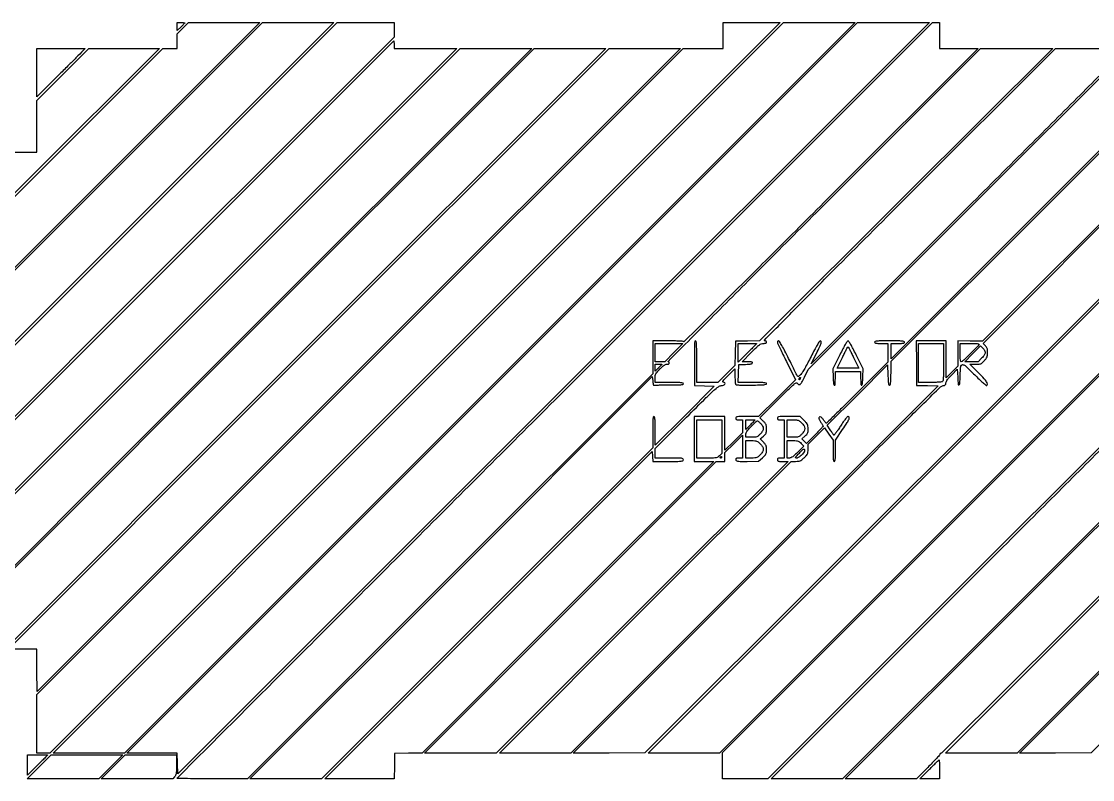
# Model space of a CAD drawing. Extents: x 0 to 1066, y 0 to 761.
# Drawn here: x 380.2 to 489.3, y 546.4 to 623.5 of the extents above; entities that cross this region are included whole.
import ezdxf

# ---------------------------------------------------------------- set-up
doc = ezdxf.new("R2010")
doc.units = 0
doc.header["$MEASUREMENT"] = 0

msp = doc.modelspace()

# ---------------------------------------------------------------- linework, layer by layer
for points in [[(618.832682, 610.532665, -0.000001), (610.902827, 602.586282, -0.000162)], [(492.704217, 620.758631, -0.000001), (487.999045, 616.049283, -0.000103), (482.821742, 610.86954, -0.000062), (476.671745, 604.720716), (460.63309, 588.6891), (461.147645, 589.724149, 0.00492), (461.489729, 590.429596, 0.037456), (461.622027, 590.773964, 0.133812), (461.626437, 590.944421, 0.345495), (461.535723, 591.0156, 0.260517), (461.456744, 590.971453, 0.006199), (461.232281, 590.596132, 0.010721), (460.95746, 590.099174, 0.004692), (460.613561, 589.42935, -0.005807), (460.277817, 588.778983, -0.008679), (459.968059, 588.219345, -0.007689), (459.703206, 587.775754, -0.064769), (459.55652, 587.595468, -0.012893), (459.453891, 587.50313, -0.02125), (459.362032, 587.431191, -0.016715), (459.286305, 587.380656, -0.357945), (459.261444, 587.383968, -0.070146), (459.23909, 587.415895, -0.000157), (458.973798, 587.937575, -0.001051), (458.676326, 588.526049, -0.000653), (458.329577, 589.21785, 0.004075), (457.940009, 589.981976, 0.009606), (457.633951, 590.543767, 0.005107), (457.385179, 590.970052, 0.263968), (457.304915, 591.0156, 0.099943), (457.256634, 591.005852, 0.098153), (457.215564, 590.978107, 0.097729), (457.188054, 590.936677, 0.098141), (457.1784, 590.887964, 0.108473), (457.198552, 590.796168, 0.001389), (457.449832, 590.255386, 0.003969), (457.748281, 589.6307, 0.002583), (458.102425, 588.913739), (459.02645, 587.06715), (457.149985, 585.192075), (455.27352, 583.317), (454.11096, 583.317, 0.002491), (453.380902, 583.313363, 0.033653), (453.11487, 583.292772, 0.128928), (452.994573, 583.241774, 0.2324), (452.9484, 583.1478, 0.094959), (452.964963, 583.061374, 0.184152), (453.01185, 583.010325, 0.098846), (453.104839, 582.98493, 0.017388), (453.2868, 582.9786), (453.6252, 582.9786), (453.6252, 582.321438), (453.6252, 581.664277), (452.7369, 580.779), (451.8486, 579.893723), (451.8486, 581.605362), (451.8486, 583.317), (450.2835, 583.317), (448.7184, 583.317), (448.7184, 581.0328), (448.7184, 578.7486), (449.71236, 578.7486), (450.706319, 578.7486), (435.861159, 563.903259), (421.015999, 549.057918), (419.618049, 549.034809), (418.2201, 549.0117), (418.196747, 547.72155), (418.173393, 546.4314), (414.643627, 546.4314), (411.113861, 546.4314), (427.779981, 563.098303), (444.4461, 579.765205), (444.471287, 579.256903), (444.496474, 578.7486), (446.057537, 578.7486, 0.001709), (447.053592, 578.752004, 0.025288), (447.402317, 578.772042, 0.097511), (447.561357, 578.821653, 0.275148), (447.6186, 578.9178, 0.263491), (447.564532, 579.013276, 0.106183), (447.417675, 579.063362, 0.027391), (447.094433, 579.083539, 0.001893), (446.1804, 579.087), (444.7422, 579.087), (444.7422, 579.573867), (444.7422, 580.060735), (447.93585, 583.24959, -0.000865), (449.939844, 585.243665, -0.010686), (450.720127, 585.985013, -0.026261), (451.171663, 586.354606, -0.140405), (451.467196, 586.463973, 0.068453), (451.70108, 586.514347, 0.165276), (451.83729, 586.623692, 0.36224), (451.823406, 586.731319, 0.149229), (451.681196, 586.800218, -0.356858), (451.633861, 586.853072, -0.168029), (451.661706, 586.947027, -0.037616), (451.813361, 587.128448, -0.004431), (452.183851, 587.502715), (452.8638, 588.177531), (452.8638, 587.413885, 0.009768), (452.86963, 587.115486, 0.013909), (452.88735, 586.850952, 0.009835), (452.912272, 586.633992, 0.163973), (452.943969, 586.56987, 0.186259), (453.018655, 586.536665, 0.003881), (453.432159, 586.519166, 0.008142), (453.937121, 586.50995, 0.004558), (454.551369, 586.514341, 0.002649), (455.377972, 586.532166, 0.017446), (455.791023, 586.557704, 0.030524), (456.024387, 586.594806, 0.351516), (456.0786, 586.662391, 0.349766), (456.02555, 586.728949, 0.034924), (455.810079, 586.762642, 0.018588), (455.422591, 586.781302, 0.002737), (454.637538, 586.7856), (453.196476, 586.7856), (453.220488, 587.69505), (453.2445, 588.6045), (453.94245, 588.629071, 0.007395), (454.296693, 588.646791, 0.036079), (454.495493, 588.674178, 0.076208), (454.604256, 588.715259, 0.270719), (454.6404, 588.777121, 0.23639), (454.61073, 588.836371, 0.103431), (454.52893, 588.874497, 0.047271), (454.377345, 588.895172, 0.01027), (454.113093, 588.9006), (453.585786, 588.9006), (454.5135, 589.8312, -0.003929), (455.074302, 590.384974, -0.032486), (455.346663, 590.617323, -0.074485), (455.546887, 590.724801, -0.086199), (455.759907, 590.7618, 0.022454), (455.908429, 590.768473, 0.072412), (456.004335, 590.791372, 0.129446), (456.058404, 590.831327, 0.170868), (456.0786, 590.8887, 0.135339), (456.064596, 590.939489, 0.111581), (456.02574, 590.980343, 0.089664), (455.964914, 591.006735, 0.057694), (455.88834, 591.0156, -0.665583), (455.857436, 591.089457, -0.000188), (459.029267, 594.304797, -0.001302), (463.345046, 598.653789, -0.000306), (470.5875, 605.9052), (485.47692, 620.7948), (489.09366, 620.7948, -0.00055), (490.480502, 620.793274, -0.000918)], [(500.318219, 620.758627, -0.000001), (495.689642, 616.12386, -0.000105), (490.59651, 611.026071, -0.000063), (484.5465, 604.9746), (468.7686, 589.19687), (468.7686, 589.979335), (468.7686, 590.7618), (469.4454, 590.7618, 0.006994), (469.8, 590.76676, 0.039364), (469.98825, 590.786916, 0.093584), (470.087177, 590.82551, 0.258593), (470.1222, 590.8887, 0.348679), (470.067091, 590.958117, 0.036432), (469.84725, 590.992687, 0.018314), (469.444895, 591.011418, 0.002473), (468.5994, 591.0156, 0.002473), (467.753905, 591.011418, 0.018314), (467.35155, 590.992687, 0.036432), (467.131709, 590.958117, 0.348679), (467.0766, 590.8887, 0.258593), (467.111623, 590.82551, 0.093584), (467.21055, 590.786916, 0.039364), (467.3988, 590.76676, 0.006994), (467.7534, 590.7618), (468.4302, 590.7618), (468.4302, 589.810473), (468.4302, 588.859146), (465.321579, 585.749673, -0.000789), (464.125905, 584.55744, -0.001299), (463.11073, 583.553608, -0.000096), (462.196972, 582.655089, -0.196678), (462.160584, 582.6402, -0.210427), (462.130678, 582.653369, -0.009499), (462.054708, 582.739605, -0.014539), (461.967359, 582.84893, -0.009759), (461.8737, 582.9786, 0.033919), (461.699474, 583.196791, 0.111363), (461.548972, 583.301386, 0.310989), (461.452778, 583.28013, 0.189806), (461.4084, 583.167439, 0.086122), (461.421879, 583.089761, 0.021666), (461.470528, 582.970381, 0.021469), (461.538944, 582.836763, 0.020176), (461.6199, 582.706627, -0.00961), (461.700906, 582.582344, -0.012849), (461.769272, 582.466383, -0.01006), (461.8214, 582.367918, -0.117226), (461.8314, 582.325851, -0.187012), (461.813665, 582.280093, -0.002042), (461.582937, 582.029218, -0.006045), (461.309779, 581.741683, -0.003857), (460.985568, 581.413667), (460.139736, 580.571009), (459.906918, 580.807965), (459.6741, 581.04492), (459.99135, 581.322776, 0.02275), (460.173545, 581.497612, 0.088025), (460.259692, 581.627698, 0.083364), (460.298212, 581.783102, 0.019161), (460.3086, 582.05406, 0.023315), (460.295663, 582.33135, 0.08562), (460.249975, 582.500331, 0.072246), (460.146409, 582.658705, 0.013614), (459.90993, 582.912244), (459.511261, 583.317), (458.34483, 583.317, 0.00248), (457.612189, 583.313366, 0.033546), (457.345354, 583.292782, 0.128577), (457.224691, 583.241795, 0.232889), (457.1784, 583.1478, 0.094959), (457.194963, 583.061374, 0.184152), (457.24185, 583.010325, 0.098846), (457.334839, 582.98493, 0.017388), (457.5168, 582.9786), (457.8552, 582.9786), (457.8552, 581.0328), (457.8552, 579.087), (457.5168, 579.087, 0.017388), (457.334839, 579.08067, 0.098846), (457.24185, 579.055275, 0.184152), (457.194963, 579.004226, 0.094959), (457.1784, 578.9178, 0.133431), (457.202889, 578.827668, 0.186838), (457.267591, 578.776324, 0.06791), (457.40465, 578.753395, 0.007537), (457.722731, 578.7486), (458.267063, 578.7486), (443.404181, 563.903673), (428.5413, 549.058746), (424.90359, 549.056373), (421.265881, 549.054), (436.113, 563.9013), (450.960119, 578.7486), (451.40436, 578.7486), (451.8486, 578.7486), (451.8486, 579.194262), (451.8486, 579.639923), (452.7369, 580.5252), (453.6252, 581.410477), (453.6252, 580.248738), (453.6252, 579.087), (453.2868, 579.087, 0.017388), (453.104839, 579.08067, 0.098846), (453.01185, 579.055275, 0.184152), (452.964963, 579.004226, 0.094959), (452.9484, 578.9178, 0.232399), (452.994529, 578.823914, 0.12967), (453.114536, 578.773245, 0.033664), (453.380225, 578.753465, 0.002474), (454.11165, 578.751959), (455.2749, 578.755318), (455.67675, 579.125249, 0.013955), (455.91788, 579.35999, 0.078724), (456.021014, 579.506366, 0.091879), (456.066153, 579.667321, 0.022549), (456.0786, 579.943173, 0.021863), (456.067095, 580.206171, 0.075316), (456.026991, 580.371632, 0.07436), (455.939396, 580.518903, 0.020963), (455.76135, 580.719081), (455.4441, 581.046996), (455.76135, 581.323814, 0.022785), (455.943595, 581.498074, 0.088288), (456.029722, 581.627796, 0.083548), (456.068226, 581.782929, 0.019146), (456.0786, 582.053763, 0.02163), (456.06692, 582.323634, 0.078625), (456.025677, 582.489696, 0.075274), (455.934232, 582.638638, 0.018786), (455.741429, 582.850447), (455.404259, 583.193999), (457.255166, 585.043472, -0.001383), (458.400098, 586.181207, -0.017747), (458.844492, 586.590242, -0.058373), (459.082072, 586.749965, -0.409499), (459.202713, 586.712373, 0.14903), (459.340146, 586.575457, 0.302844), (459.485315, 586.590095, 0.092725), (459.663504, 586.802831, 0.012847), (459.934137, 587.31435), (460.322772, 588.0969), (476.664554, 604.44585), (493.006336, 620.7948)], [(509.258073, 584.303677, -0.000127), (495.710911, 570.787335, -0.000211), (484.290792, 559.408593, -0.000003), (473.917538, 549.081755, -0.198328), (473.850318, 549.054, 0.13241), (473.809968, 549.043124, 0.066054), (473.767815, 549.01051, 0.058483), (473.730336, 548.962572, 0.053877), (473.703744, 548.90595, -0.100089), (473.647947, 548.810923, -0.002848), (473.329712, 548.459685, -0.005682), (472.946641, 548.051117, -0.003865), (472.501983, 547.59465), (471.351167, 546.4314), (467.712309, 546.4314), (464.073451, 546.4314), (481.872741, 564.230841, -0.000163), (492.556191, 574.907417, -0.001729)], [(183.390323, 95.266879, 0.000001), (192.989143, 95.254457, 0.000118)], [(499.413435, 582.025486), (481.616543, 564.228443), (463.819651, 546.4314), (460.18185, 546.4314), (456.544049, 546.4314), (474.5214, 564.4089, -0.00014), (481.418588, 571.302289, -0.000233), (487.233666, 577.105509, -0.000003), (492.514712, 582.370819, -0.198523)], [(518.1327, 623.413813), (480.9087, 586.238378), (443.6847, 549.062943), (440.046972, 549.058472), (436.409244, 549.054), (455.101607, 567.746507, -0.000191), (465.398229, 578.035324, -0.001353), (470.417927, 583.020324, -0.000355), (473.781142, 586.337541, -0.171723), (474.051935, 586.464257, 0.037165), (474.189946, 586.488209, 0.132993), (474.26737, 586.531575, 0.134762), (474.311766, 586.607716, 0.038575), (474.336838, 586.7433, -0.091189), (474.380889, 586.892209, -0.037906), (474.49007, 587.072193, -0.027771), (474.666808, 587.292286, -0.011432), (474.929038, 587.570982), (475.4943, 588.144865), (475.5366, 587.337584, 0.005886), (475.585831, 586.570861, 0.563394), (475.666866, 586.529824, 0.242685), (475.747545, 586.665256, 0.004772), (475.7904, 587.495776, -0.013129), (475.8552, 588.443507, -0.374731), (476.019802, 588.599704, -0.203146), (476.295116, 588.496482, -0.005233), (477.263079, 587.557862, 0.006025), (477.706141, 587.12959, 0.009789), (478.093799, 586.777893, 0.00389), (478.428222, 586.490771, 0.324532), (478.492002, 586.48604, 0.291394), (478.559938, 586.626631, 0.116126), (478.483624, 586.836892, 0.043465), (478.223503, 587.167759, 0.007679), (477.674193, 587.735969), (476.766186, 588.6468), (477.345448, 588.6468, 0.011507), (477.717631, 588.655367, 0.083271), (477.892107, 588.692954, 0.096575), (478.033655, 588.783862, 0.01799), (478.249986, 589.00635, 0.019519), (478.432326, 589.224439, 0.069142), (478.522635, 589.382437, 0.071607), (478.56482, 589.556155, 0.021935), (478.57873, 589.826571, 0.018728), (478.571101, 590.081487, 0.061379), (478.539333, 590.246697, 0.074926), (478.472417, 590.381031, 0.038084), (478.352308, 590.527197), (478.122416, 590.767152), (494.447376, 607.092276)], [(494.296903, 607.19535), (478.075271, 590.9733), (476.805936, 590.998689), (475.5366, 591.024078), (475.5366, 589.72742), (475.5366, 588.430762), (474.9444, 587.8431), (474.3522, 587.255438), (474.3522, 589.135519), (474.3522, 591.0156), (472.828018, 591.0156), (471.303836, 591.0156), (471.326368, 588.75255), (471.3489, 586.4895), (472.445963, 586.465685), (473.543026, 586.44187), (454.849235, 567.747935), (436.155444, 549.054), (432.517662, 549.054), (428.879881, 549.054), (443.727, 563.9013), (458.574119, 578.7486), (459.03951, 578.751959, 0.022391), (459.319771, 578.766544, 0.07758), (459.49514, 578.811624, 0.069116), (459.658851, 578.910756, 0.015395), (459.90675, 579.125249, 0.013911), (460.153623, 579.365538, 0.084288), (460.254504, 579.512076, 0.09123), (460.297551, 579.678729, 0.017708), (460.3086, 579.990627), (460.3086, 580.486074), (461.143055, 581.317399), (461.977511, 582.148723), (462.411128, 581.527312), (462.844746, 580.9059), (462.845673, 579.82725, 0.003779), (462.850616, 579.239956, 0.025501), (462.870084, 578.94968, 0.057945), (462.906848, 578.795249, 0.315186), (462.9735, 578.7486, 0.315318), (463.04013, 578.795258, 0.058051), (463.076763, 578.949609, 0.0255), (463.095968, 579.239886, 0.003769), (463.1004, 579.827753), (463.1004, 580.906906), (463.8195, 581.98359, 0.005387), (464.288849, 582.702993, 0.040656), (464.478321, 583.061637, 0.16413), (464.492307, 583.23741, 0.344806), (464.39055, 583.316509, 0.209471), (464.297865, 583.27553, 0.016367), (464.117714, 583.065429, 0.017412), (463.891909, 582.76294, 0.007486), (463.611051, 582.344788, -0.006496), (463.364929, 581.976781, -0.011119), (463.148883, 581.67715, -0.00508), (462.963583, 581.43696, -0.467522), (462.924431, 581.435829, -0.02872), (462.889938, 581.479583, -0.001755), (462.795077, 581.616281, -0.00261), (462.683435, 581.780196, -0.001928), (462.561549, 581.962689), (462.253836, 582.427279), (465.320868, 585.495581), (468.3879, 588.563884), (468.4302, 587.526692, 0.004319), (468.457438, 586.975766, 0.025923), (468.4889, 586.690565, 0.054324), (468.531921, 586.53527, 0.307148), (468.5994, 586.4895, 0.326519), (468.667651, 586.539389, 0.046767), (468.706835, 586.718902, 0.02237), (468.732252, 587.049587, 0.003346), (468.749113, 587.7162), (468.771925, 588.9429), (484.696128, 604.86885), (500.620332, 620.7948)], [(506.238883, 588.893147, -0.000023), (500.832377, 583.529217, -0.197873)]]:
    msp.add_lwpolyline(points, format="xyb")
for points in [[(409.06215, 749.15415), (40.8618, 749.132981), (40.8618, 380.65769), (40.8618, 12.1824), (501.2973, 12.1824), (961.7328, 12.1824), (961.7328, 380.646631), (961.7328, 749.110861), (961.41555, 749.1633, 0.040886), (961.153339, 749.184871, 0.000002), (934.190609, 749.194398, 0.000089), (904.448031, 749.199508, 0.000054), (869.1804, 749.195529, -0.000029), (813.61687, 749.186499, -0.000004), (696.10453, 749.175037, -0.000004), (556.774728, 749.163736, -0.000004)], [(418.1778, 622.677191), (418.1778, 621.936982), (385.416491, 589.175591, -0.000108), (367.330097, 571.096964, -0.000777), (358.589428, 562.390911, -0.000107), (352.670725, 556.516446, -0.197882), (352.422491, 556.4142), (352.1898, 556.4142), (352.1898, 557.9583), (352.1898, 559.502399), (361.1574, 568.4697, 0.000532), (364.595845, 571.915356, 0.00088), (367.490768, 574.832781, 0.000044), (370.095794, 577.467779, 0.197403), (370.125, 577.538871, 0.196143), (370.098975, 577.602661, 0.004009), (369.850155, 577.852801, 0.008802), (369.547949, 578.14143, 0.005729), (369.189356, 578.464516), (368.253712, 579.288291), (390.318145, 601.352845), (412.382578, 623.4174), (415.280189, 623.4174), (418.1778, 623.4174)], [(390.053706, 601.426806), (368.063235, 579.436213), (367.803967, 579.616666, -0.005039), (367.663971, 579.716214, -0.001219), (367.434475, 579.883767, -0.001251), (367.172134, 580.077294, -0.001242), (366.9102, 580.272545, 0.017362), (366.265947, 580.721223, 0.006075), (365.310262, 581.322329, 0.005038), (364.361158, 581.890258, 0.035371), (363.878098, 582.128652), (363.595496, 582.244066), (384.182033, 602.830733), (404.76857, 623.4174), (408.406374, 623.4174), (412.044178, 623.4174)], [(396.8586, 623.392714, -0.191648), (396.852064, 623.376288, -0.001345), (396.746769, 623.265527, -0.004906), (396.623835, 623.139405, -0.003089), (396.4779, 622.9944), (396.0972, 622.620771), (396.0972, 623.019086), (396.0972, 623.4174), (396.4779, 623.4174, -0.006079), (396.623874, 623.415625, -0.01011), (396.746769, 623.410149, -0.004047), (396.849431, 623.402657, -0.390701)], [(473.6754, 622.1061), (473.6754, 620.7948), (475.64226, 620.7948), (477.609121, 620.7948), (462.635033, 605.820533, -0.000353), (456.891072, 600.084614, -0.000591), (452.051293, 595.269828, -0.000016), (447.67027, 590.921993, -0.556281), (447.632722, 590.930933, 0.303479), (447.583914, 590.968794, 0.004285), (447.194658, 590.992918, 0.009212), (446.698994, 591.010224, 0.004119), (446.04645, 591.0156), (444.4884, 591.0156), (444.4884, 589.344815), (444.4884, 587.67403), (423.867215, 567.052715), (403.24603, 546.4314), (399.671615, 546.4314, -0.001662), (398.301006, 546.435957, -0.002772), (397.147184, 546.450028, -0.00031), (396.122688, 546.468839, -0.408666), (396.0972, 546.494815, -0.198697), (396.115651, 546.539413, -0.000001), (407.38587, 557.828293, -0.000129), (419.791001, 570.247517, -0.000077), (434.526715, 584.987815), (472.95623, 623.4174), (473.315815, 623.4174), (473.6754, 623.4174)], [(386.7066, 620.773103, -0.197798), (386.700354, 620.757932, -0.000027), (385.985914, 620.037415, -0.000687), (385.193918, 619.240959, -0.000414), (384.2532, 618.2991), (381.7998, 615.846794), (381.7998, 618.320797), (381.7998, 620.7948), (384.2532, 620.7948, -0.000829), (385.193958, 620.793241, -0.001382), (385.985914, 620.788426, -0.000077), (386.697763, 620.782021, -0.411536)], [(470.2914, 605.907666), (455.3595, 591.026371), (454.1328, 590.999835), (452.9061, 590.9733), (452.882836, 589.7466), (452.859573, 588.5199), (451.996048, 587.65275), (451.132523, 586.7856), (450.052362, 586.7856), (448.9722, 586.7856), (448.9722, 588.9006, 0.001665), (448.968214, 590.097259, 0.01348), (448.949767, 590.645747, 0.022872), (448.916991, 590.952871, 0.370348), (448.843918, 591.0156, 0.37637), (448.770721, 590.951408, 0.021057), (448.741663, 590.625053, 0.012657), (448.729211, 590.042794, 0.001507), (448.738168, 588.75255), (448.7607, 586.4895), (449.755627, 586.4472), (450.750555, 586.4049), (447.746377, 583.402047), (444.7422, 580.399194), (444.7422, 581.858097, 0.002603), (444.737991, 582.666474, 0.01909), (444.71921, 583.052699, 0.038781), (444.684363, 583.262901, 0.345037), (444.6153, 583.317, 0.352005), (444.545545, 583.260946, 0.034294), (444.511242, 583.031488, 0.017604), (444.492559, 582.613139, 0.002357), (444.4884, 581.730829), (444.4884, 580.144659), (427.63193, 563.288029), (410.775459, 546.4314), (407.137645, 546.4314), (403.499831, 546.4314), (423.972966, 566.905639), (444.4461, 587.379878), (444.4884, 586.934689, 0.013713), (444.509174, 586.765476, 0.02371), (444.536913, 586.626487, 0.021334), (444.567167, 586.524007, 0.41188), (444.59415, 586.51065, -0.076611), (444.644501, 586.519232, -0.000551), (445.073858, 586.525587, -0.002089), (445.566038, 586.530272, -0.001335), (446.1381, 586.5318, 0.002558), (446.959023, 586.536, 0.018821), (447.3507, 586.554763, 0.037964), (447.564153, 586.589516, 0.346303), (447.6186, 586.6587, 0.34379), (447.564841, 586.727645, 0.039586), (447.35775, 586.762584, 0.019356), (446.976752, 586.781382, 0.002648), (446.1804, 586.7856), (444.7422, 586.7856), (444.7422, 587.227297, -0.027671), (444.75747, 587.502997, -0.092454), (444.809927, 587.675602, -0.06578), (444.930204, 587.847401, -0.009497), (445.226002, 588.157897, -0.012581), (445.469889, 588.392258, -0.035821), (445.654612, 588.538218, -0.052883), (445.807142, 588.619855, -0.096741), (445.945102, 588.6468, 0.038624), (446.046596, 588.654652, 0.085252), (446.120034, 588.679357, 0.123787), (446.164199, 588.719758, 0.146932), (446.1804, 588.7737, 0.081867), (446.172411, 588.822168, 0.092162), (446.149361, 588.863323, 0.100669), (446.115036, 588.890841, 0.119343), (446.074734, 588.9006, -0.666953), (446.061949, 588.93132, -0.000015), (450.684519, 593.585061, -0.000521), (455.808526, 598.732572, -0.00031), (461.916, 604.8477), (477.862932, 620.7948), (481.543116, 620.79188), (485.2233, 620.788961)], [(463.536872, 589.59855), (462.835222, 588.1815), (462.862061, 587.3355, 0.006675), (462.893354, 586.641563, 0.234492), (462.971617, 586.504579, 0.577367), (463.049573, 586.54283, 0.008055), (463.082671, 587.18745), (463.107243, 587.8854), (464.3694, 587.8854), (465.631557, 587.8854), (465.656129, 587.18745, 0.008789), (465.689231, 586.560717, 0.59722), (465.766781, 586.52574, 0.217601), (465.844841, 586.672357, 0.00705), (465.876739, 587.35622), (465.903578, 588.1815), (465.201928, 589.59855, 0.0051), (464.89017, 590.212351, 0.012757), (464.646706, 590.652064, 0.009138), (464.451734, 590.970457, 0.256157), (464.3694, 591.0156, 0.256157), (464.287066, 590.970457, 0.009138), (464.092094, 590.652064, 0.012757), (463.84863, 590.212351, 0.0051)], [(455.0634, 590.739207, -0.195985), (455.057044, 590.723613, -0.000199), (454.790036, 590.450735, -0.001867), (454.489598, 590.146217, -0.00114), (454.1328, 589.7889), (453.2022, 588.861186), (453.2022, 589.811493), (453.2022, 590.7618), (454.1328, 590.7618, -0.002275), (454.489637, 590.760176, -0.003793), (454.790036, 590.755163, -0.000579), (455.054411, 590.748439, -0.406447)], [(464.93426, 589.322039), (465.45682, 588.2238), (464.3694, 588.2238), (463.28198, 588.2238), (463.80454, 589.322039, -0.002941), (464.007931, 589.743096, -0.004793), (464.186024, 590.09767, -0.001021), (464.345181, 590.405567, -0.2799), (464.3694, 590.420278, -0.2799), (464.393619, 590.405567, -0.001021), (464.552776, 590.09767, -0.004793), (464.730869, 589.743096, -0.002941)], [(474.0984, 588.87522, -0.002906), (474.093213, 587.98268, -0.009849), (474.074974, 587.400551, -0.008521), (474.047378, 586.99572, -0.176885), (473.99688, 586.88712, -0.163032), (473.901837, 586.839773, -0.014783), (473.634663, 586.810428, -0.01456), (473.258321, 586.791327, -0.005398), (472.72788, 586.7856), (471.5604, 586.7856), (471.5604, 588.7737), (471.5604, 590.7618), (472.8294, 590.7618), (474.0984, 590.7618)], [(477.682598, 590.702602, -0.410465), (477.683265, 590.598578, -0.002014), (476.872957, 589.773904, -0.002768), (476.068557, 588.970756, -0.197272), (475.897662, 588.9006, -0.340712), (475.844838, 588.941322, -0.035649), (475.813988, 589.105247, -0.023201), (475.79539, 589.376882, -0.005491), (475.7904, 589.8312), (475.7904, 590.7618), (476.7069, 590.7618, -0.006029), (477.062413, 590.757513, -0.009121), (477.371568, 590.744411, -0.004525), (477.631208, 590.726298, -0.178537)], [(478.3284, 589.832986, -0.092596), (478.306206, 589.714168, -0.048139), (478.238263, 589.578921, -0.037972), (478.1257, 589.426991, -0.020308), (477.965648, 589.256614), (477.602896, 588.9006), (476.930969, 588.9006), (476.259042, 588.9006), (477.057956, 589.70285), (477.856869, 590.505099), (478.092635, 590.279222, -0.039036), (478.187574, 590.172874, -0.041194), (478.262941, 590.054877, -0.044564), (478.312197, 589.937393, -0.077134)], [(445.419, 588.621669, -0.190683), (445.41244, 588.605095, -0.001744), (445.319595, 588.506854, -0.005605), (445.210315, 588.394577, -0.003555), (445.0806, 588.2661), (444.7422, 587.935661), (444.7422, 588.291231), (444.7422, 588.6468), (445.0806, 588.6468, -0.006963), (445.210353, 588.644993, -0.011569), (445.319595, 588.639418, -0.005268), (445.409827, 588.63176, -0.386598)], [(459.491793, 587.162651, -0.035865), (459.469691, 587.115471, -0.069269), (459.444569, 587.082295, -0.118528), (459.420762, 587.067751, -0.281567), (459.401377, 587.072423, -0.156651), (459.390041, 587.094487, -0.070517), (459.389282, 587.127404, -0.059701), (459.398476, 587.165467, -0.049364), (459.416821, 587.202971, -0.030391), (459.472816, 587.282352, -0.36195), (459.507042, 587.28933, -0.344086), (459.521541, 587.256383, -0.029555)], [(451.5102, 581.270079), (451.5102, 579.561558), (451.282872, 579.324279, -0.055464), (451.115431, 579.184387, -0.10042), (450.950582, 579.117583, -0.042719), (450.691917, 579.091771, -0.003518), (450.013872, 579.087), (448.9722, 579.087), (448.9722, 581.0328), (448.9722, 582.9786), (450.2412, 582.9786), (451.5102, 582.9786)], [(454.8942, 582.95456, -0.193016), (454.887707, 582.938367, -0.000868), (454.757518, 582.802598, -0.003925), (454.607276, 582.648893, -0.002447), (454.4289, 582.471), (453.9636, 582.01148), (453.9636, 582.49504), (453.9636, 582.9786), (454.4289, 582.9786, -0.004843), (454.607315, 582.976872, -0.008062), (454.757518, 582.971538, -0.002592), (454.885059, 582.964286, -0.396172)], [(455.461222, 582.623604, -0.06762), (455.675918, 582.350364, -0.141455), (455.742214, 582.090621, -0.131524), (455.661443, 581.822583, -0.05487), (455.426931, 581.522817, -0.021927), (455.222737, 581.33127, -0.091006), (455.077376, 581.246472, -0.074831), (454.897765, 581.210587, -0.011954), (454.538631, 581.202), (453.9636, 581.202), (453.9636, 581.474827, -0.083188), (453.99149, 581.641298, -0.065071), (454.073276, 581.805569, -0.038336), (454.233777, 582.008764, -0.009095), (454.532381, 582.320827, -0.003333), (454.753334, 582.540537, -0.005269), (454.945992, 582.72563, -0.001557), (455.114792, 582.883428, -0.189369), (455.141703, 582.894, -0.171688), (455.16718, 582.884986, -0.00555), (455.252285, 582.814571, -0.010092), (455.351381, 582.727218, -0.006773)], [(459.649383, 582.665331, -0.05641), (459.893463, 582.366322, -0.142272), (459.972847, 582.099573, -0.140993), (459.897274, 581.830215, -0.055011), (459.656931, 581.522817, -0.021927), (459.452737, 581.33127, -0.091006), (459.307376, 581.246472, -0.074831), (459.127765, 581.210587, -0.011954), (458.768631, 581.202), (458.1936, 581.202), (458.1936, 582.0903), (458.1936, 582.9786), (458.761083, 582.9786, -0.01265), (459.111263, 582.969739, -0.072237), (459.293305, 582.933818, -0.086524), (459.442565, 582.850002, -0.022308)], [(455.419383, 580.550331, -0.05641), (455.663463, 580.251322, -0.142272), (455.742847, 579.984573, -0.140993), (455.667274, 579.715215, -0.055011), (455.426931, 579.407817, -0.021927), (455.222737, 579.21627, -0.091006), (455.077376, 579.131472, -0.074831), (454.897765, 579.095587, -0.011954), (454.538631, 579.087), (453.9636, 579.087), (453.9636, 579.9753), (453.9636, 580.8636), (454.531083, 580.8636, -0.01265), (454.881263, 580.854739, -0.072237), (455.063305, 580.818818, -0.086524), (455.212565, 580.735002, -0.022308)], [(459.614261, 580.585596), (459.883713, 580.307591), (459.269317, 579.697296, -0.009288), (458.959653, 579.40092, -0.029867), (458.738828, 579.220446, -0.045979), (458.56728, 579.119108, -0.110871), (458.424261, 579.087), (458.1936, 579.087), (458.1936, 579.9753), (458.1936, 580.8636), (458.769204, 580.8636, -0.011562), (459.119152, 580.855507, -0.067999), (459.299365, 580.822334, -0.091421), (459.439455, 580.745773, -0.029639)], [(451.5102, 579.1716, -0.105053), (451.503342, 579.13932, -0.099167), (451.483882, 579.111851, -0.09642), (451.454807, 579.09344, -0.093332), (451.420607, 579.087, -0.108972), (451.390579, 579.093623, -0.182303), (451.372691, 579.111851, -0.161196), (451.370059, 579.139274, -0.082592), (451.3833, 579.1716, -0.029505), (451.406057, 579.203983, -0.035638), (451.431186, 579.231349, -0.038439), (451.455065, 579.250655, -0.151918), (451.472893, 579.2562, -0.210953), (451.487159, 579.249901, -0.081139), (451.499241, 579.231349, -0.061769), (451.507464, 579.203989, -0.042167)], [(459.66415, 579.41521, -0.023975), (459.514359, 579.275844, -0.037454), (459.371743, 579.172614, -0.04489), (459.241729, 579.107882, -0.093327), (459.130829, 579.087, -0.139873), (459.044014, 579.111771, -0.403444), (459.030069, 579.16685, -0.061251), (459.118492, 579.285284, -0.003842), (459.422948, 579.598412, -0.004907), (459.717087, 579.890524, -0.05517), (459.846754, 579.991554, -0.288389), (459.914486, 579.990886, -0.214647), (459.956269, 579.926622, -0.113527), (459.94897, 579.826058, -0.055165), (459.897484, 579.707193, -0.042188), (459.803383, 579.570616, -0.02147)], [(382.8996, 548.862328, -0.196228), (382.893257, 548.846788, -0.000166), (382.601385, 548.549018, -0.001705), (382.273638, 548.217141, -0.001039), (381.8844, 547.8273), (380.8692, 546.814745), (380.8692, 547.849772), (380.8692, 548.8848), (381.8844, 548.8848, -0.002074), (382.273678, 548.883185, -0.003459), (382.601385, 548.878199, -0.000482), (382.890629, 548.871517, -0.407184)], [(396.0126, 547.853903, -0.004246), (396.007386, 547.239905, -0.032977), (395.983659, 546.954393, -0.072413), (395.929889, 546.776427, -0.079215), (395.828653, 546.627203), (395.644706, 546.4314), (392.001597, 546.4314), (388.358489, 546.4314), (389.583, 547.6581), (390.807511, 548.8848), (393.410056, 548.8848), (396.0126, 548.8848)], [(473.6754, 547.4043), (473.6754, 546.4314), (472.68273, 546.4314), (471.69006, 546.4314), (472.6602, 547.4043, -0.001087), (473.033781, 547.777318, -0.001782), (473.35198, 548.091411, -0.000181), (473.637304, 548.370851, -0.196112), (473.65287, 548.3772, -0.406834), (473.66208, 548.36822, -0.000527), (473.668782, 548.091411, -0.003618), (473.673781, 547.777358, -0.00217)]]:
    msp.add_lwpolyline(points, format="xyb", close=True)
for points in [[(368.222926, 594.400822), (381.419711, 607.597811), (394.616497, 620.7948), (395.356848, 620.7948), (396.0972, 620.7948), (396.0972, 621.532927), (396.0972, 622.271054), (396.665981, 622.844227), (397.234762, 623.4174), (400.874809, 623.4174), (404.514856, 623.4174), (383.984194, 602.886737), (363.453531, 582.356074)], [(492.397374, 582.623422), (474.301511, 564.527411), (456.205648, 546.4314), (453.900224, 546.4314), (451.5948, 546.4314), (451.5948, 547.763814), (451.5948, 549.096228), (488.755314, 586.256814), (525.915828, 623.4174)]]:
    msp.add_lwpolyline(points)
for points in [[(420.2928, 586.2357), (383.111172, 549.054), (382.455486, 549.054), (381.7998, 549.054), (381.7998, 552.036109), (381.7998, 555.018219), (414.688009, 587.906509), (447.576218, 620.7948), (449.627809, 620.7948), (451.6794, 620.7948), (451.6794, 622.1061), (451.6794, 623.4174), (454.576914, 623.4174), (457.474428, 623.4174)], [(427.9068, 586.2357), (390.725172, 549.054), (387.087372, 549.054), (383.449572, 549.054), (420.6312, 586.2357), (457.812828, 623.4174), (461.450628, 623.4174), (465.088428, 623.4174)], [(434.394435, 585.18517), (396.1395, 546.95294), (396.115822, 548.00347), (396.092145, 549.054), (393.535559, 549.054), (390.978972, 549.054), (428.1606, 586.2357), (465.342228, 623.4174), (468.995799, 623.4174), (472.64937, 623.4174)], [(488.4804, 586.2357), (451.298772, 549.054), (447.660972, 549.054), (444.023172, 549.054), (481.2048, 586.2357), (518.386428, 623.4174), (522.024228, 623.4174), (525.662028, 623.4174)], [(421.376044, 620.7948), (424.565017, 620.7948), (392.3748, 588.6045), (360.184583, 556.4142), (356.589083, 556.4142), (352.993582, 556.4142), (385.564541, 588.986073), (418.1355, 621.557946), (418.161285, 621.176373), (418.187071, 620.7948)], [(399.9888, 588.6045), (367.798583, 556.4142), (364.160783, 556.4142), (360.522983, 556.4142), (392.7132, 588.6045), (424.903417, 620.7948), (428.541217, 620.7948), (432.179017, 620.7948)], [(381.165609, 607.682109), (368.053123, 594.569419), (366.254684, 596.366399), (364.456244, 598.16338), (371.753272, 605.460951), (379.0503, 612.758523), (379.073653, 611.489161), (379.097007, 610.2198), (380.448403, 610.2198), (381.7998, 610.2198), (381.7998, 612.863054), (381.7998, 615.506308), (384.443046, 618.150554), (387.086293, 620.7948), (390.682194, 620.7948), (394.278095, 620.7948)], [(407.5182, 588.6045), (375.327983, 556.4142), (371.690183, 556.4142), (368.052383, 556.4142), (400.2426, 588.6045), (432.432817, 620.7948), (436.070617, 620.7948), (439.708417, 620.7948)], [(414.582259, 588.054485), (381.8421, 555.31417), (381.819522, 557.471585), (381.796943, 559.629), (380.444772, 559.629), (379.0926, 559.629), (379.0926, 558.0216), (379.0926, 556.4142), (377.379492, 556.4142), (375.666383, 556.4142), (407.8566, 588.6045), (440.046817, 620.7948), (443.684617, 620.7948), (447.322418, 620.7948)], [(513.078816, 580.547316), (481.585585, 549.054), (477.947781, 549.054), (474.309976, 549.054), (509.418938, 584.163068), (544.5279, 619.272136), (544.549974, 615.656384), (544.572048, 612.040633)], [(545.821225, 610.217275), (547.0659, 610.214751), (546.6852, 609.883313), (546.3045, 609.551875), (547.148639, 608.701713), (547.992777, 607.85155), (518.553839, 578.457437), (489.1149, 549.063324), (485.477143, 549.058662), (481.839386, 549.054), (513.183643, 580.39872), (544.5279, 611.743439), (544.552225, 610.98162), (544.576549, 610.2198)], [(446.6457, 589.8312), (445.717986, 588.9006), (445.230093, 588.9006), (444.7422, 588.9006), (444.7422, 589.8312), (444.7422, 590.7618), (446.157807, 590.7618), (447.573414, 590.7618)], [(389.3292, 547.6581), (388.104689, 546.4314), (384.466889, 546.4314), (380.829089, 546.4314), (382.0536, 547.6581), (383.278111, 548.8848), (386.915911, 548.8848), (390.553711, 548.8848)]]:
    msp.add_lwpolyline(points, close=True)

doc.saveas('drawing.dxf')
